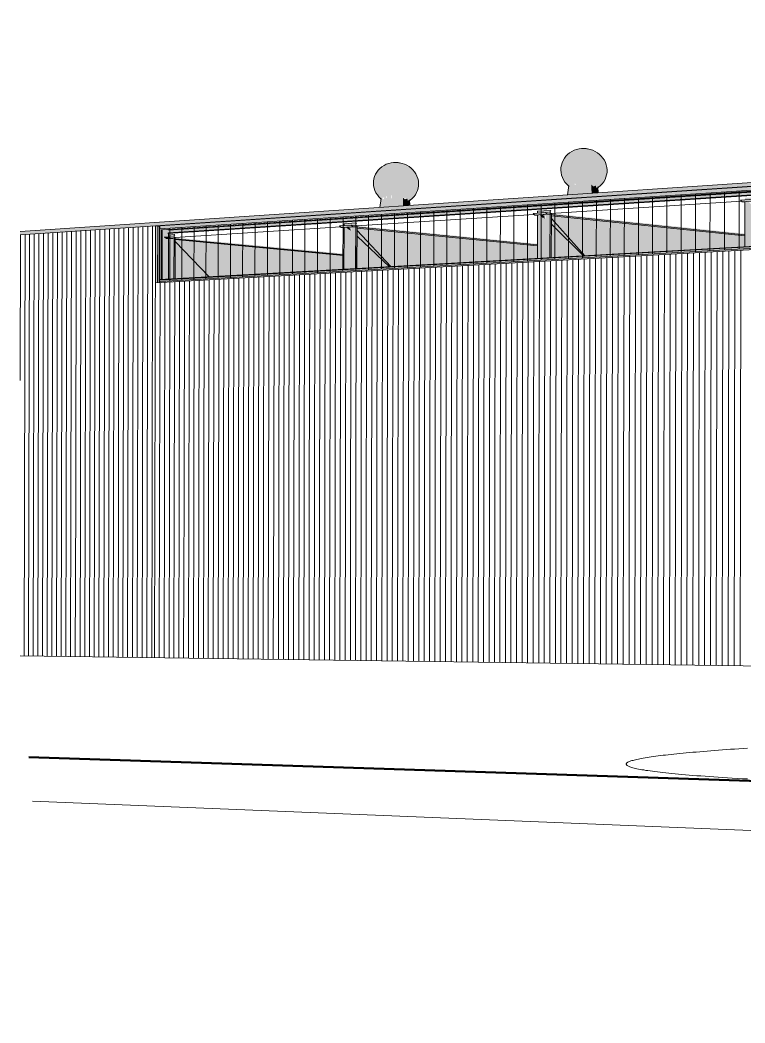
# Model space of a CAD drawing. Header units: inches. Extents: x 31156 to 31160, y -65 to 66.
# Drawn here: x 31158.0723 to 31158.2213, y -64.987 to -64.7808 of the extents above; entities that cross this region are included whole.
import ezdxf

# ---------------------------------------------------------------- set-up
doc = ezdxf.new("R2010")
doc.units = ezdxf.units.IN
doc.header["$MEASUREMENT"] = 0
doc.linetypes.add('Center 1_4_', pattern=[0.53125, 0.25, -0.09375, 0.09375, -0.09375])
doc.linetypes.add('Hidden', pattern=[0.28125, 0.1875, -0.09375])
for name, color, linetype, lineweight in [('A-CLNG', 13, 'Continuous', 13), ('A-GENM', 13, 'Continuous', 9), ('A-GLAZ-CURT', 52, 'Continuous', 9), ('A-GLAZ-CWMG', 51, 'Continuous', 9), ('A-PROP-SBCK', 71, 'Hidden', 50), ('A-ROOF', 132, 'Continuous', 13), ('A-WALL', 113, 'Continuous', 13), ('A-WALL-PATT', 111, 'Continuous', 13), ('EOP-PR', 4, 'Continuous', 9), ('L-SITE-WALL', 31, 'Continuous', 13), ('PROP', 3, 'Center 1_4_', 9), ('S-BEAM', 12, 'Continuous', 9), ('S-COLS', 52, 'Continuous', 9)]:
    doc.layers.add(name, color=color, linetype=linetype, lineweight=lineweight)

# ---------------------------------------------------------------- blocks, each defined once
blk = doc.blocks.new('FP_62-Looking South East')
at = {"layer": 'A-WALL-PATT', "lineweight": 9}
for p, q in [((-6208.7162, -64.91352), (-6208.71614, -64.87702)), ((-6208.71499, -64.91353), (-6208.71492, -64.877)), ((-6208.71376, -64.91355), (-6208.7137, -64.87698)), ((-6208.71254, -64.91357), (-6208.71248, -64.87696)), ((-6208.83196, -64.91195), (-6208.83189, -64.87889)), ((-6208.83096, -64.91196), (-6208.83089, -64.87888)), ((-6208.82996, -64.91198), (-6208.82989, -64.87886)), ((-6208.82896, -64.91199), (-6208.82889, -64.87884)), ((-6208.82795, -64.91201), (-6208.82788, -64.87883)), ((-6208.82695, -64.91202), (-6208.82687, -64.87881)), ((-6208.82594, -64.91203), (-6208.82587, -64.8788)), ((-6208.82493, -64.91205), (-6208.82486, -64.87878)), ((-6208.82391, -64.91206), (-6208.82384, -64.87876)), ((-6208.8229, -64.91207), (-6208.82283, -64.87875)), ((-6208.82188, -64.91209), (-6208.82181, -64.87873)), ((-6208.82087, -64.9121), (-6208.8208, -64.87871)), ((-6208.81985, -64.91211), (-6208.81978, -64.8787)), ((-6208.81883, -64.91213), (-6208.81876, -64.87868)), ((-6208.8178, -64.91214), (-6208.81773, -64.87866)), ((-6208.81678, -64.91216), (-6208.81671, -64.87865)), ((-6208.81575, -64.91217), (-6208.81568, -64.87863)), ((-6208.81472, -64.91218), (-6208.81465, -64.87861)), ((-6208.81369, -64.9122), (-6208.81362, -64.8786)), ((-6208.81266, -64.91221), (-6208.81259, -64.87858)), ((-6208.81162, -64.91223), (-6208.81155, -64.87856)), ((-6208.81059, -64.91224), (-6208.81052, -64.87855)), ((-6208.80955, -64.91225), (-6208.80948, -64.87853)), ((-6208.80851, -64.91227), (-6208.80844, -64.87851)), ((-6208.80747, -64.91228), (-6208.8074, -64.8785)), ((-6208.80642, -64.9123), (-6208.80635, -64.87848)), ((-6208.80538, -64.91231), (-6208.80531, -64.87846)), ((-6208.80433, -64.91232), (-6208.80426, -64.87845)), ((-6208.80328, -64.91234), (-6208.80321, -64.87843)), ((-6208.80223, -64.91235), (-6208.80216, -64.87841)), ((-6208.80117, -64.91237), (-6208.80111, -64.87839)), ((-6208.80012, -64.91238), (-6208.80005, -64.87838)), ((-6208.79906, -64.9124), (-6208.79899, -64.87836)), ((-6208.798, -64.91241), (-6208.79793, -64.87834)), ((-6208.79694, -64.91242), (-6208.79687, -64.87833)), ((-6208.79588, -64.91244), (-6208.79581, -64.87831)), ((-6208.79481, -64.91245), (-6208.79474, -64.87829)), ((-6208.79374, -64.91247), (-6208.79368, -64.87827)), ((-6208.79267, -64.91248), (-6208.79261, -64.87826)), ((-6208.7916, -64.9125), (-6208.79154, -64.87824)), ((-6208.79053, -64.91251), (-6208.79046, -64.87822)), ((-6208.78945, -64.91253), (-6208.78939, -64.87821)), ((-6208.78838, -64.91254), (-6208.78831, -64.87819)), ((-6208.7873, -64.91256), (-6208.78723, -64.87817)), ((-6208.78622, -64.91257), (-6208.78615, -64.87815)), ((-6208.78513, -64.91258), (-6208.78507, -64.87814)), ((-6208.78405, -64.9126), (-6208.78398, -64.87812)), ((-6208.78296, -64.91261), (-6208.78289, -64.8781)), ((-6208.78187, -64.91263), (-6208.7818, -64.87808)), ((-6208.78078, -64.91264), (-6208.78071, -64.87806)), ((-6208.77969, -64.91266), (-6208.77962, -64.87805)), ((-6208.77859, -64.91267), (-6208.77852, -64.87803)), ((-6208.77749, -64.91269), (-6208.77743, -64.87801)), ((-6208.77639, -64.9127), (-6208.77633, -64.87799)), ((-6208.77529, -64.91272), (-6208.77522, -64.87798)), ((-6208.77419, -64.91273), (-6208.77412, -64.87796)), ((-6208.77308, -64.91275), (-6208.77301, -64.87794)), ((-6208.77197, -64.91276), (-6208.77191, -64.87792)), ((-6208.77086, -64.91278), (-6208.7708, -64.8779)), ((-6208.76975, -64.91279), (-6208.76968, -64.87789)), ((-6208.76864, -64.91281), (-6208.76857, -64.87787)), ((-6208.76752, -64.91282), (-6208.76745, -64.87785)), ((-6208.7664, -64.91284), (-6208.76634, -64.87783)), ((-6208.76528, -64.91285), (-6208.76521, -64.87781)), ((-6208.76416, -64.91287), (-6208.76409, -64.8778)), ((-6208.76303, -64.91288), (-6208.76297, -64.87778)), ((-6208.76191, -64.9129), (-6208.76184, -64.87776)), ((-6208.76078, -64.91291), (-6208.76071, -64.87774)), ((-6208.75964, -64.91293), (-6208.75958, -64.87772)), ((-6208.75851, -64.91294), (-6208.75845, -64.8777)), ((-6208.75737, -64.91296), (-6208.75731, -64.87769)), ((-6208.75624, -64.91298), (-6208.75617, -64.87767)), ((-6208.7551, -64.91299), (-6208.75503, -64.87765)), ((-6208.75395, -64.91301), (-6208.75389, -64.87763)), ((-6208.75281, -64.91302), (-6208.75275, -64.87761)), ((-6208.75166, -64.91304), (-6208.7516, -64.87759)), ((-6208.75051, -64.91305), (-6208.75045, -64.87758)), ((-6208.74936, -64.91307), (-6208.7493, -64.87756)), ((-6208.74821, -64.91308), (-6208.74815, -64.87754)), ((-6208.74705, -64.9131), (-6208.74699, -64.87752)), ((-6208.7459, -64.91312), (-6208.74583, -64.8775)), ((-6208.74474, -64.91313), (-6208.74467, -64.87748)), ((-6208.74357, -64.91315), (-6208.74351, -64.87746)), ((-6208.74241, -64.91316), (-6208.74235, -64.87744)), ((-6208.74124, -64.91318), (-6208.74118, -64.87743)), ((-6208.74007, -64.91319), (-6208.74001, -64.87741)), ((-6208.7389, -64.91321), (-6208.73884, -64.87739)), ((-6208.73773, -64.91323), (-6208.73766, -64.87737)), ((-6208.73655, -64.91324), (-6208.73649, -64.87735)), ((-6208.73537, -64.91326), (-6208.73531, -64.87733)), ((-6208.73419, -64.91327), (-6208.73413, -64.87731)), ((-6208.73301, -64.91329), (-6208.73295, -64.87729)), ((-6208.73182, -64.91331), (-6208.73176, -64.87727)), ((-6208.73064, -64.91332), (-6208.73057, -64.87725)), ((-6208.72945, -64.91334), (-6208.72939, -64.87724)), ((-6208.72826, -64.91335), (-6208.72819, -64.87722)), ((-6208.72706, -64.91337), (-6208.727, -64.8772)), ((-6208.72586, -64.91339), (-6208.7258, -64.87718)), ((-6208.72466, -64.9134), (-6208.7246, -64.87716)), ((-6208.72346, -64.91342), (-6208.7234, -64.87714)), ((-6208.72226, -64.91344), (-6208.7222, -64.87712)), ((-6208.72105, -64.91345), (-6208.72099, -64.8771)), ((-6208.71984, -64.91347), (-6208.71978, -64.87708)), ((-6208.71863, -64.91348), (-6208.71857, -64.87706)), ((-6208.71742, -64.9135), (-6208.71736, -64.87704))]:
    blk.add_line(p, q, dxfattribs=at)
blk = doc.blocks.new('FP_63-Looking South East')
at = {"layer": 'A-WALL-PATT', "lineweight": 9}
for p, q in [((-6208.73053, -64.82887), (-6208.73051, -64.81711)), ((-6208.7276, -64.82871), (-6208.72758, -64.81691)), ((-6208.72466, -64.82854), (-6208.72464, -64.81672)), ((-6208.7217, -64.82838), (-6208.72168, -64.81653)), ((-6208.71873, -64.82821), (-6208.71871, -64.81633)), ((-6208.71574, -64.82804), (-6208.71572, -64.81613)), ((-6208.71274, -64.82787), (-6208.71272, -64.81594)), ((-6208.76184, -64.83062), (-6208.76182, -64.81916)), ((-6208.75906, -64.83047), (-6208.75904, -64.81898)), ((-6208.75627, -64.83031), (-6208.75624, -64.8188)), ((-6208.75346, -64.83015), (-6208.75344, -64.81861)), ((-6208.75064, -64.83), (-6208.75062, -64.81843)), ((-6208.74781, -64.82984), (-6208.74779, -64.81824)), ((-6208.74496, -64.82968), (-6208.74494, -64.81805)), ((-6208.7421, -64.82952), (-6208.74208, -64.81787)), ((-6208.73923, -64.82936), (-6208.73921, -64.81768)), ((-6208.73634, -64.8292), (-6208.73632, -64.81749)), ((-6208.73344, -64.82903), (-6208.73342, -64.8173)), ((-6208.7942, -64.83244), (-6208.79418, -64.82129)), ((-6208.79157, -64.83229), (-6208.79155, -64.82112)), ((-6208.78893, -64.83214), (-6208.78891, -64.82094)), ((-6208.78628, -64.83199), (-6208.78626, -64.82077)), ((-6208.78361, -64.83184), (-6208.78359, -64.82059)), ((-6208.78094, -64.83169), (-6208.78091, -64.82042)), ((-6208.77825, -64.83154), (-6208.77822, -64.82024)), ((-6208.77554, -64.83139), (-6208.77552, -64.82006)), ((-6208.77283, -64.83124), (-6208.77281, -64.81989)), ((-6208.7701, -64.83109), (-6208.77008, -64.81971)), ((-6208.76736, -64.83093), (-6208.76734, -64.81953)), ((-6208.7646, -64.83078), (-6208.76458, -64.81934)), ((-6208.82485, -64.83415), (-6208.82482, -64.8233)), ((-6208.82236, -64.83401), (-6208.82233, -64.82314)), ((-6208.81985, -64.83387), (-6208.81983, -64.82297)), ((-6208.81734, -64.83373), (-6208.81732, -64.82281)), ((-6208.81482, -64.83359), (-6208.81479, -64.82264)), ((-6208.81228, -64.83345), (-6208.81226, -64.82248)), ((-6208.80973, -64.83331), (-6208.80971, -64.82231)), ((-6208.80717, -64.83316), (-6208.80715, -64.82214)), ((-6208.8046, -64.83302), (-6208.80458, -64.82197)), ((-6208.80202, -64.83287), (-6208.802, -64.8218)), ((-6208.79943, -64.83273), (-6208.7994, -64.82163)), ((-6208.79682, -64.83258), (-6208.7968, -64.82146)), ((-6208.8298, -64.83443), (-6208.82977, -64.82363)), ((-6208.82733, -64.83429), (-6208.8273, -64.82347))]:
    blk.add_line(p, q, dxfattribs=at)
blk = doc.blocks.new('FP_69-Looking South East')
at = {"layer": 'A-WALL-PATT', "lineweight": 9}
for p, q in [((-6208.83742, -64.87898), (-6208.8373, -64.82338)), ((-6208.83643, -64.87897), (-6208.83631, -64.82331)), ((-6208.83543, -64.87895), (-6208.83531, -64.82324)), ((-6208.83444, -64.87893), (-6208.83432, -64.82318)), ((-6208.83345, -64.87892), (-6208.83333, -64.82311)), ((-6208.86059, -64.8549), (-6208.86052, -64.82492)), ((-6208.8597, -64.87934), (-6208.85957, -64.82485)), ((-6208.85875, -64.87933), (-6208.85862, -64.82479)), ((-6208.85779, -64.87931), (-6208.85767, -64.82473)), ((-6208.85684, -64.8793), (-6208.85672, -64.82466)), ((-6208.85589, -64.87928), (-6208.85576, -64.8246)), ((-6208.85493, -64.87926), (-6208.85481, -64.82454)), ((-6208.85397, -64.87925), (-6208.85385, -64.82447)), ((-6208.85301, -64.87923), (-6208.85289, -64.82441)), ((-6208.85205, -64.87922), (-6208.85193, -64.82435)), ((-6208.85109, -64.8792), (-6208.85096, -64.82428)), ((-6208.85012, -64.87919), (-6208.85, -64.82422)), ((-6208.84915, -64.87917), (-6208.84903, -64.82415)), ((-6208.84818, -64.87916), (-6208.84806, -64.82409)), ((-6208.84721, -64.87914), (-6208.84709, -64.82403)), ((-6208.84624, -64.87912), (-6208.84612, -64.82396)), ((-6208.84527, -64.87911), (-6208.84515, -64.8239)), ((-6208.84429, -64.87909), (-6208.84417, -64.82383)), ((-6208.84332, -64.87908), (-6208.84319, -64.82377)), ((-6208.84234, -64.87906), (-6208.84222, -64.8237)), ((-6208.84136, -64.87905), (-6208.84124, -64.82364)), ((-6208.84037, -64.87903), (-6208.84025, -64.82357)), ((-6208.83939, -64.87901), (-6208.83927, -64.82351)), ((-6208.8384, -64.879), (-6208.83828, -64.82344))]:
    blk.add_line(p, q, dxfattribs=at)
blk = doc.blocks.new('FP_73-Looking South East')
at = {"layer": 'A-WALL-PATT', "lineweight": 9}
for p, q in [((-6208.73884, -64.87739), (-6208.73875, -64.82958)), ((-6208.73766, -64.87737), (-6208.73758, -64.82951)), ((-6208.73649, -64.87735), (-6208.7364, -64.82945)), ((-6208.73531, -64.87733), (-6208.73523, -64.82938)), ((-6208.73413, -64.87731), (-6208.73405, -64.82932)), ((-6208.73295, -64.87729), (-6208.73286, -64.82925)), ((-6208.73176, -64.87727), (-6208.73168, -64.82918)), ((-6208.73057, -64.87725), (-6208.73049, -64.82912)), ((-6208.72939, -64.87724), (-6208.7293, -64.82905)), ((-6208.72819, -64.87722), (-6208.72811, -64.82899)), ((-6208.727, -64.8772), (-6208.72692, -64.82892)), ((-6208.7258, -64.87718), (-6208.72572, -64.82885)), ((-6208.7246, -64.87716), (-6208.72452, -64.82878)), ((-6208.7234, -64.87714), (-6208.72332, -64.82872)), ((-6208.7222, -64.87712), (-6208.72212, -64.82865)), ((-6208.72099, -64.8771), (-6208.72091, -64.82858)), ((-6208.71978, -64.87708), (-6208.7197, -64.82852)), ((-6208.71857, -64.87706), (-6208.71849, -64.82845)), ((-6208.71736, -64.87704), (-6208.71728, -64.82838)), ((-6208.71614, -64.87702), (-6208.71606, -64.82831)), ((-6208.71492, -64.877), (-6208.71484, -64.82824)), ((-6208.7137, -64.87698), (-6208.71362, -64.82818)), ((-6208.71248, -64.87696), (-6208.7124, -64.82811)), ((-6208.77522, -64.87798), (-6208.77514, -64.83161)), ((-6208.77412, -64.87796), (-6208.77403, -64.83155)), ((-6208.77301, -64.87794), (-6208.77293, -64.83149)), ((-6208.77191, -64.87792), (-6208.77182, -64.83142)), ((-6208.7708, -64.8779), (-6208.77071, -64.83136)), ((-6208.76968, -64.87789), (-6208.7696, -64.8313)), ((-6208.76857, -64.87787), (-6208.76848, -64.83124)), ((-6208.76745, -64.87785), (-6208.76737, -64.83118)), ((-6208.76634, -64.87783), (-6208.76625, -64.83111)), ((-6208.76521, -64.87781), (-6208.76513, -64.83105)), ((-6208.76409, -64.8778), (-6208.764, -64.83099)), ((-6208.76297, -64.87778), (-6208.76288, -64.83093)), ((-6208.76184, -64.87776), (-6208.76175, -64.83086)), ((-6208.76071, -64.87774), (-6208.76062, -64.8308)), ((-6208.75958, -64.87772), (-6208.75949, -64.83074)), ((-6208.75845, -64.8777), (-6208.75836, -64.83067)), ((-6208.75731, -64.87769), (-6208.75722, -64.83061)), ((-6208.75617, -64.87767), (-6208.75609, -64.83055)), ((-6208.75503, -64.87765), (-6208.75495, -64.83048)), ((-6208.75389, -64.87763), (-6208.7538, -64.83042)), ((-6208.75275, -64.87761), (-6208.75266, -64.83036)), ((-6208.7516, -64.87759), (-6208.75151, -64.83029)), ((-6208.75045, -64.87758), (-6208.75036, -64.83023)), ((-6208.7493, -64.87756), (-6208.74921, -64.83016)), ((-6208.74815, -64.87754), (-6208.74806, -64.8301)), ((-6208.74699, -64.87752), (-6208.7469, -64.83003)), ((-6208.74583, -64.8775), (-6208.74575, -64.82997)), ((-6208.74467, -64.87748), (-6208.74459, -64.8299)), ((-6208.74351, -64.87746), (-6208.74342, -64.82984)), ((-6208.74235, -64.87744), (-6208.74226, -64.82977)), ((-6208.74118, -64.87743), (-6208.74109, -64.82971)), ((-6208.74001, -64.87741), (-6208.73992, -64.82964)), ((-6208.81259, -64.87858), (-6208.8125, -64.83369)), ((-6208.81155, -64.87856), (-6208.81146, -64.83364)), ((-6208.81052, -64.87855), (-6208.81043, -64.83358)), ((-6208.80948, -64.87853), (-6208.80939, -64.83352)), ((-6208.80844, -64.87851), (-6208.80835, -64.83346)), ((-6208.8074, -64.8785), (-6208.80731, -64.8334)), ((-6208.80635, -64.87848), (-6208.80626, -64.83335)), ((-6208.80531, -64.87846), (-6208.80522, -64.83329)), ((-6208.80426, -64.87845), (-6208.80417, -64.83323)), ((-6208.80321, -64.87843), (-6208.80312, -64.83317)), ((-6208.80216, -64.87841), (-6208.80207, -64.83311)), ((-6208.80111, -64.87839), (-6208.80101, -64.83305)), ((-6208.80005, -64.87838), (-6208.79996, -64.83299)), ((-6208.79899, -64.87836), (-6208.7989, -64.83294)), ((-6208.79793, -64.87834), (-6208.79784, -64.83288)), ((-6208.79687, -64.87833), (-6208.79678, -64.83282)), ((-6208.79581, -64.87831), (-6208.79572, -64.83276)), ((-6208.79474, -64.87829), (-6208.79465, -64.8327)), ((-6208.79368, -64.87827), (-6208.79359, -64.83264)), ((-6208.79261, -64.87826), (-6208.79252, -64.83258)), ((-6208.79154, -64.87824), (-6208.79145, -64.83252)), ((-6208.79046, -64.87822), (-6208.79037, -64.83246)), ((-6208.78939, -64.87821), (-6208.7893, -64.8324)), ((-6208.78831, -64.87819), (-6208.78822, -64.83234)), ((-6208.78723, -64.87817), (-6208.78714, -64.83228)), ((-6208.78615, -64.87815), (-6208.78606, -64.83222)), ((-6208.78507, -64.87814), (-6208.78498, -64.83216)), ((-6208.78398, -64.87812), (-6208.78389, -64.8321)), ((-6208.78289, -64.8781), (-6208.7828, -64.83204)), ((-6208.7818, -64.87808), (-6208.78171, -64.83198)), ((-6208.78071, -64.87806), (-6208.78062, -64.83192)), ((-6208.77962, -64.87805), (-6208.77953, -64.83185)), ((-6208.77852, -64.87803), (-6208.77843, -64.83179)), ((-6208.77743, -64.87801), (-6208.77734, -64.83173)), ((-6208.77633, -64.87799), (-6208.77624, -64.83167)), ((-6208.83189, -64.87889), (-6208.8318, -64.83477)), ((-6208.83089, -64.87888), (-6208.8308, -64.83472)), ((-6208.82989, -64.87886), (-6208.82979, -64.83466)), ((-6208.82889, -64.87884), (-6208.82879, -64.8346)), ((-6208.82788, -64.87883), (-6208.82779, -64.83455)), ((-6208.82687, -64.87881), (-6208.82678, -64.83449)), ((-6208.82587, -64.8788), (-6208.82577, -64.83444)), ((-6208.82486, -64.87878), (-6208.82476, -64.83438)), ((-6208.82384, -64.87876), (-6208.82375, -64.83432)), ((-6208.82283, -64.87875), (-6208.82274, -64.83427)), ((-6208.82181, -64.87873), (-6208.82172, -64.83421)), ((-6208.8208, -64.87871), (-6208.8207, -64.83415)), ((-6208.81978, -64.8787), (-6208.81968, -64.8341)), ((-6208.81876, -64.87868), (-6208.81866, -64.83404)), ((-6208.81773, -64.87866), (-6208.81764, -64.83398)), ((-6208.81671, -64.87865), (-6208.81661, -64.83392)), ((-6208.81568, -64.87863), (-6208.81559, -64.83387)), ((-6208.81465, -64.87861), (-6208.81456, -64.83381)), ((-6208.81362, -64.8786), (-6208.81353, -64.83375))]:
    blk.add_line(p, q, dxfattribs=at)
blk = doc.blocks.new('FP_74-Looking South East')
at = {"layer": 'A-WALL-PATT', "lineweight": 9}
for p, q in [((-6208.84436, -64.91178), (-6208.84429, -64.87909)), ((-6208.84339, -64.9118), (-6208.84332, -64.87908)), ((-6208.84241, -64.91181), (-6208.84234, -64.87906)), ((-6208.84143, -64.91182), (-6208.84136, -64.87905)), ((-6208.84044, -64.91184), (-6208.84037, -64.87903)), ((-6208.83946, -64.91185), (-6208.83939, -64.87901)), ((-6208.83847, -64.91186), (-6208.8384, -64.879)), ((-6208.83749, -64.91188), (-6208.83742, -64.87898)), ((-6208.8365, -64.91189), (-6208.83643, -64.87897)), ((-6208.83551, -64.9119), (-6208.83543, -64.87895)), ((-6208.83451, -64.91192), (-6208.83444, -64.87893)), ((-6208.83352, -64.91193), (-6208.83345, -64.87892)), ((-6208.85977, -64.91157), (-6208.8597, -64.87934)), ((-6208.85882, -64.91159), (-6208.85875, -64.87933)), ((-6208.85787, -64.9116), (-6208.85779, -64.87931)), ((-6208.85691, -64.91161), (-6208.85684, -64.8793)), ((-6208.85596, -64.91163), (-6208.85589, -64.87928)), ((-6208.855, -64.91164), (-6208.85493, -64.87926)), ((-6208.85404, -64.91165), (-6208.85397, -64.87925)), ((-6208.85308, -64.91167), (-6208.85301, -64.87923)), ((-6208.85212, -64.91168), (-6208.85205, -64.87922)), ((-6208.85116, -64.91169), (-6208.85109, -64.8792)), ((-6208.85019, -64.9117), (-6208.85012, -64.87919)), ((-6208.84923, -64.91172), (-6208.84915, -64.87917)), ((-6208.84826, -64.91173), (-6208.84818, -64.87916)), ((-6208.84729, -64.91174), (-6208.84721, -64.87914)), ((-6208.84631, -64.91176), (-6208.84624, -64.87912)), ((-6208.84534, -64.91177), (-6208.84527, -64.87911))]:
    blk.add_line(p, q, dxfattribs=at)

msp = doc.modelspace()

# ---------------------------------------------------------------- hatches: boundary and pattern name
at = {"layer": 'A-GENM', "lineweight": 5}
for points in [[(31158.18575, -64.81498), (31158.18575, -64.81498), (31158.1853, -64.81448), (31158.18491, -64.8139), (31158.18454, -64.81305), (31158.1844, -64.8126), (31158.18428, -64.8119), (31158.18426, -64.8112), (31158.18433, -64.81051), (31158.18451, -64.80985), (31158.18477, -64.80923), (31158.18513, -64.80866), (31158.18554, -64.80818), (31158.18604, -64.80778), (31158.18658, -64.80748), (31158.18717, -64.80728), (31158.18664, -64.8074), (31158.18596, -64.80767), (31158.18543, -64.80797), (31158.18498, -64.8083), (31158.18461, -64.80866), (31158.18428, -64.80906), (31158.18397, -64.80957), (31158.18376, -64.81), (31158.1836, -64.81051), (31158.18348, -64.81135), (31158.18349, -64.81196), (31158.18359, -64.81254), (31158.18376, -64.81305), (31158.18395, -64.81351), (31158.18445, -64.81427), (31158.18497, -64.81481), (31158.18512, -64.81491), (31158.18523, -64.81477), (31158.18551, -64.81488)], [(31158.19106, -64.81525), (31158.19135, -64.81506), (31158.192, -64.81442), (31158.19252, -64.81362), (31158.19276, -64.81301), (31158.1929, -64.81252), (31158.19295, -64.81209), (31158.19296, -64.81154), (31158.19287, -64.81086), (31158.19279, -64.81052), (31158.19255, -64.8099), (31158.19223, -64.80933), (31158.19193, -64.80894), (31158.19152, -64.8085), (31158.19101, -64.80809), (31158.19038, -64.80772), (31158.18984, -64.80748), (31158.18903, -64.80726), (31158.18856, -64.80721), (31158.1884, -64.8072), (31158.18797, -64.80719), (31158.18717, -64.80728), (31158.18658, -64.80748), (31158.18604, -64.80778), (31158.18554, -64.80818), (31158.18512, -64.80867), (31158.18477, -64.80923), (31158.18451, -64.80985), (31158.18433, -64.81051), (31158.18426, -64.8112), (31158.18428, -64.8119), (31158.1844, -64.8126), (31158.18461, -64.81327), (31158.18491, -64.8139), (31158.18533, -64.81451), (31158.18575, -64.81498), (31158.1858, -64.81468), (31158.18591, -64.81472), (31158.18628, -64.81466), (31158.18628, -64.81436), (31158.18665, -64.81456), (31158.18732, -64.81481), (31158.18794, -64.81443), (31158.18854, -64.81434), (31158.18876, -64.81445), (31158.18879, -64.8147), (31158.18904, -64.81459), (31158.1895, -64.81454), (31158.18956, -64.8148), (31158.18973, -64.8147), (31158.18976, -64.81481), (31158.18981, -64.81466), (31158.19013, -64.81502), (31158.1906, -64.81484), (31158.1906, -64.81489), (31158.19068, -64.81482), (31158.19069, -64.81525), (31158.19095, -64.81525), (31158.19096, -64.81511), (31158.19106, -64.81525)], [(31158.14652, -64.81757), (31158.14655, -64.81749), (31158.14657, -64.81751), (31158.14658, -64.81744), (31158.1468, -64.81744), (31158.1468, -64.8173), (31158.14665, -64.81714), (31158.14627, -64.81658), (31158.14596, -64.81597), (31158.14574, -64.81524), (31158.14563, -64.81465), (31158.14561, -64.81397), (31158.14569, -64.8133), (31158.14586, -64.81266), (31158.14612, -64.81206), (31158.14647, -64.81152), (31158.14689, -64.81105), (31158.14738, -64.81066), (31158.14793, -64.81036), (31158.14851, -64.81017), (31158.14801, -64.81028), (31158.14733, -64.81055), (31158.1468, -64.81085), (31158.14638, -64.81116), (31158.14603, -64.8115), (31158.1457, -64.81189), (31158.14539, -64.81239), (31158.14519, -64.81285), (31158.14499, -64.81356), (31158.14492, -64.81411), (31158.14493, -64.8147), (31158.14504, -64.81526), (31158.14521, -64.81577), (31158.14539, -64.81619), (31158.14566, -64.81663), (31158.14588, -64.81693), (31158.14647, -64.81753), (31158.14651, -64.81756)], [(31158.18483, -64.81673), (31158.18978, -64.8164), (31158.18973, -64.81463), (31158.18948, -64.81453), (31158.18904, -64.81459), (31158.18854, -64.81434), (31158.18793, -64.81443), (31158.18732, -64.81481), (31158.18665, -64.81456), (31158.18595, -64.81471), (31158.18591, -64.81472), (31158.1858, -64.81468), (31158.18576, -64.81498), (31158.18525, -64.81479), (31158.18524, -64.81488), (31158.18518, -64.81488), (31158.18515, -64.81488), (31158.18512, -64.81491), (31158.18506, -64.81525)], [(31158.18978, -64.8164), (31158.19114, -64.81631), (31158.19105, -64.81525), (31158.19088, -64.81525), (31158.19086, -64.8152), (31158.19073, -64.8153), (31158.19072, -64.81518), (31158.19069, -64.8152), (31158.19067, -64.81482), (31158.19012, -64.81501), (31158.18978, -64.81465), (31158.18973, -64.81466), (31158.18976, -64.81576)], [(31158.14624, -64.81932), (31158.15101, -64.819), (31158.15097, -64.81729), (31158.1507, -64.81719), (31158.15027, -64.81725), (31158.14977, -64.817), (31158.14918, -64.81709), (31158.1491, -64.81706), (31158.14908, -64.81715), (31158.1486, -64.81746), (31158.14794, -64.81722), (31158.14724, -64.81737), (31158.14714, -64.81733), (31158.14709, -64.81762), (31158.14663, -64.81745), (31158.14662, -64.81753), (31158.14653, -64.81753), (31158.14652, -64.81755)], [(31158.15101, -64.819), (31158.15242, -64.8189), (31158.15231, -64.81783), (31158.15228, -64.81783), (31158.15211, -64.81783), (31158.15198, -64.81794), (31158.1519, -64.81746), (31158.15136, -64.81765), (31158.15099, -64.81729), (31158.15097, -64.81731), (31158.15099, -64.81838)]]:
    msp.add_hatch(color=256, dxfattribs=at).paths.add_polyline_path(points, flags=0)
h = msp.add_hatch(color=256, dxfattribs=at)
h.paths.add_polyline_path([(31158.15196, -64.81796), (31158.15213, -64.81791), (31158.15215, -64.81779), (31158.15233, -64.81788), (31158.15234, -64.81789), (31158.15262, -64.8177), (31158.15326, -64.81708), (31158.15378, -64.81629), (31158.15399, -64.81576), (31158.15414, -64.81523), (31158.1542, -64.81467), (31158.15419, -64.81429), (31158.15414, -64.81378), (31158.15403, -64.8133), (31158.15379, -64.8127), (31158.15348, -64.81215), (31158.15299, -64.81156), (31158.15277, -64.81134), (31158.15213, -64.81085), (31158.15167, -64.81059), (31158.15113, -64.81036), (31158.15035, -64.81015), (31158.15023, -64.81013), (31158.14929, -64.81008), (31158.14851, -64.81017), (31158.14793, -64.81036), (31158.14738, -64.81066), (31158.1468, -64.81115), (31158.14647, -64.81152), (31158.14612, -64.81206), (31158.14586, -64.81266), (31158.14569, -64.8133), (31158.14561, -64.81397), (31158.14563, -64.81465), (31158.14575, -64.81532), (31158.14596, -64.81597), (31158.14627, -64.81658), (31158.14665, -64.81714), (31158.1468, -64.8173), (31158.1468, -64.8172), (31158.14724, -64.81737), (31158.14751, -64.81733), (31158.14751, -64.81698), (31158.14769, -64.81708), (31158.14768, -64.81729), (31158.14794, -64.81722), (31158.14856, -64.81744), (31158.14856, -64.81684), (31158.14871, -64.8169), (31158.14869, -64.81741), (31158.14909, -64.81715), (31158.1491, -64.81706), (31158.14918, -64.81709), (31158.14977, -64.817), (31158.15001, -64.81712), (31158.15003, -64.81735), (31158.15027, -64.81725), (31158.15074, -64.8172), (31158.15081, -64.81744), (31158.15097, -64.81735), (31158.15099, -64.81744), (31158.15104, -64.81731), (31158.15113, -64.81742), (31158.15119, -64.81724), (31158.15119, -64.81744), (31158.15149, -64.81744), (31158.15149, -64.81754), (31158.15159, -64.81744), (31158.15184, -64.81744), (31158.15184, -64.81748), (31158.1519, -64.81746), (31158.15193, -64.81783)], flags=0)
h.paths.add_polyline_path([(31158.15133, -64.81043), (31158.15098, -64.81032), (31158.15118, -64.81039)], flags=0)
h.paths.add_polyline_path([(31158.15023, -64.81014), (31158.14978, -64.8101), (31158.14975, -64.81009)], flags=0)
at = {"layer": 'A-GLAZ-CWMG', "lineweight": 5}
for points in [[(31158.10102, -64.82374), (31158.72105, -64.783), (31158.72105, -64.78199), (31158.10102, -64.8231)], [(31158.10141, -64.82394), (31158.72129, -64.78333), (31158.72129, -64.78324), (31158.10141, -64.82389)], [(31158.101, -64.83477), (31158.71945, -64.80026), (31158.71984, -64.80031), (31158.71984, -64.8004), (31158.72106, -64.80033), (31158.72106, -64.79982), (31158.101, -64.83454)], [(31158.10055, -64.8348), (31158.1009, -64.83478), (31158.10093, -64.8231), (31158.10057, -64.82313), (31158.10056, -64.83062)], [(31158.10093, -64.83416), (31158.101, -64.83416), (31158.101, -64.82388), (31158.10095, -64.82388), (31158.10093, -64.83404)], [(31158.10101, -64.83416), (31158.10144, -64.83414), (31158.10146, -64.82385), (31158.10103, -64.82388), (31158.10101, -64.83062)], [(31158.10135, -64.83414), (31158.10138, -64.83414), (31158.10136, -64.83062)]]:
    msp.add_hatch(color=256, dxfattribs=at).paths.add_polyline_path(points, flags=0)
h = msp.add_hatch(color=256, dxfattribs=at)
h.paths.add_polyline_path([(31158.71878, -64.78315), (31158.71876, -64.78315), (31158.71878, -64.78329)], flags=0)
h.paths.add_polyline_path([(31158.10147, -64.82393), (31158.72129, -64.78332), (31158.72129, -64.78208), (31158.72106, -64.7821), (31158.72105, -64.783), (31158.71878, -64.78315), (31158.71878, -64.78326), (31158.71906, -64.7833), (31158.71906, -64.78334), (31158.69959, -64.78462), (31158.69899, -64.78462), (31158.69899, -64.78466), (31158.26577, -64.81307), (31158.26527, -64.81307), (31158.26527, -64.81311), (31158.10147, -64.82385)], flags=0)
h = msp.add_hatch(color=256, dxfattribs=at)
h.paths.add_polyline_path([(31158.1009, -64.83426), (31158.10093, -64.83426), (31158.10091, -64.83259)], flags=0)
h.paths.add_polyline_path([(31158.10093, -64.82317), (31158.10095, -64.82316), (31158.10093, -64.82312)], flags=0)
h = msp.add_hatch(color=256, dxfattribs=at)
h.paths.add_polyline_path([(31158.10138, -64.83414), (31158.10146, -64.83413), (31158.10147, -64.82395), (31158.10141, -64.82395), (31158.10138, -64.834)], flags=0)
h.paths.add_polyline_path([(31158.10141, -64.82389), (31158.10147, -64.82385), (31158.10141, -64.82385)], flags=0)
at = {"layer": 'A-ROOF', "lineweight": 5}
msp.add_hatch(color=256, dxfattribs=at).paths.add_polyline_path([(31158.07226, -64.82492), (31158.72205, -64.7818), (31158.72205, -64.78077), (31158.07226, -64.82428)], flags=0)
at = {"layer": 'A-ROOF'}
h = msp.add_hatch(color=256, dxfattribs=at)
h.paths.add_polyline_path([(31158.90408, -64.82421), (31158.90962, -64.824), (31158.90325, -64.82257), (31158.90326, -64.82402), (31158.90331, -64.82404)], flags=0)
h.paths.add_polyline_path([(31158.1006, -64.82312), (31158.72243, -64.78193), (31158.72258, -64.78193), (31158.72255, -64.78191), (31158.72199, -64.7818), (31158.10008, -64.82307), (31158.1006, -64.82312)], flags=0)
h = msp.add_hatch(color=256, dxfattribs=at)
h.paths.add_polyline_path([(31158.10102, -64.82315), (31158.101, -64.82312), (31158.101, -64.82315), (31158.10102, -64.82315)], flags=0)
h.paths.add_polyline_path([(31158.72106, -64.7821), (31158.72129, -64.78207), (31158.72129, -64.78201), (31158.72106, -64.78202), (31158.72106, -64.78207)], flags=0)
at = {"layer": 'L-SITE-WALL', "lineweight": 5}
msp.add_hatch(color=256, dxfattribs=at).paths.add_polyline_path([(31158.10006, -64.83483), (31158.10055, -64.83478), (31158.10055, -64.82312), (31158.10008, -64.8231), (31158.10006, -64.83474)], flags=0)
h = msp.add_hatch(color=256, dxfattribs=at)
h.paths.add_polyline_path([(31158.10093, -64.83416), (31158.101, -64.83416), (31158.101, -64.82388), (31158.10095, -64.82388), (31158.10093, -64.834)], flags=0)
h.paths.add_polyline_path([(31158.10146, -64.83413), (31158.10276, -64.83406), (31158.10278, -64.82578), (31158.10221, -64.82573), (31158.10193, -64.82548), (31158.10167, -64.82542), (31158.10278, -64.82535), (31158.10278, -64.82461), (31158.10264, -64.82462), (31158.10278, -64.8245), (31158.10278, -64.82398), (31158.10154, -64.82394), (31158.10148, -64.82395), (31158.10146, -64.83361)], flags=0)
at = {"layer": 'S-BEAM', "lineweight": 5}
for points in [[(31158.10062, -64.82382), (31158.71874, -64.78323), (31158.71874, -64.78239), (31158.10062, -64.82328)], [(31158.10095, -64.82385), (31158.10138, -64.82379), (31158.10141, -64.82382), (31158.71876, -64.78329), (31158.71874, -64.78323), (31158.10095, -64.82382), (31158.10095, -64.82384)], [(31158.10278, -64.82452), (31158.7206, -64.78441), (31158.72059, -64.78359), (31158.10278, -64.82399), (31158.10278, -64.82403)], [(31158.1006, -64.8348), (31158.7186, -64.80031), (31158.7186, -64.79951), (31158.1006, -64.83428)], [(31158.22074, -64.81816), (31158.22349, -64.81798), (31158.22314, -64.81763), (31158.22039, -64.81781)], [(31158.1781, -64.82088), (31158.18066, -64.82072), (31158.18031, -64.82038), (31158.17775, -64.82054)], [(31158.18015, -64.82164), (31158.18015, -64.82146), (31158.17947, -64.8208), (31158.17929, -64.82081)], [(31158.22124, -64.82494), (31158.22124, -64.8247), (31158.1814, -64.82055), (31158.18141, -64.82049), (31158.18031, -64.82038), (31158.18066, -64.82072), (31158.22109, -64.82492)], [(31158.10062, -64.82328), (31158.10102, -64.82325), (31158.10102, -64.82316), (31158.10062, -64.82319)], [(31158.13831, -64.82342), (31158.14071, -64.82327), (31158.14036, -64.82294), (31158.13797, -64.8231), (31158.13808, -64.8232)], [(31158.14026, -64.82414), (31158.14026, -64.82397), (31158.13959, -64.82334), (31158.13943, -64.82335)], [(31158.1786, -64.82702), (31158.1786, -64.8268), (31158.15122, -64.82408), (31158.15122, -64.82404), (31158.15079, -64.82404), (31158.14145, -64.82311), (31158.14145, -64.82305), (31158.14036, -64.82294), (31158.14071, -64.82327), (31158.1785, -64.82701)], [(31158.10221, -64.82573), (31158.10318, -64.82567), (31158.10283, -64.82535), (31158.10186, -64.82541)], [(31158.13881, -64.82904), (31158.13881, -64.82882), (31158.10391, -64.82551), (31158.10391, -64.82545), (31158.10283, -64.82535), (31158.10318, -64.82567), (31158.13865, -64.82903)]]:
    msp.add_hatch(color=256, dxfattribs=at).paths.add_polyline_path(points, flags=0)
h = msp.add_hatch(color=256, dxfattribs=at)
h.paths.add_polyline_path([(31158.10278, -64.82397), (31158.72059, -64.78356), (31158.71977, -64.78345), (31158.10148, -64.82395), (31158.10278, -64.82395)], flags=0)
h.paths.add_polyline_path([(31158.15124, -64.82059), (31158.26527, -64.81311), (31158.26527, -64.81307), (31158.26577, -64.81307), (31158.69899, -64.78466), (31158.69899, -64.78462), (31158.69959, -64.78462), (31158.71894, -64.78333), (31158.71878, -64.7833), (31158.15124, -64.82055)], flags=0)
h = msp.add_hatch(color=256, dxfattribs=at)
h.paths.add_polyline_path([(31158.10093, -64.83426), (31158.10135, -64.83424), (31158.10135, -64.83414), (31158.10093, -64.83417)], flags=0)
h.paths.add_polyline_path([(31158.10138, -64.83424), (31158.7186, -64.79951), (31158.71871, -64.79935), (31158.10138, -64.83414)], flags=0)
h = msp.add_hatch(color=256, dxfattribs=at)
h.paths.add_polyline_path([(31158.26704, -64.82297), (31158.26704, -64.82276), (31158.22434, -64.81808), (31158.22434, -64.8183), (31158.26691, -64.82296)], flags=0)
h.paths.add_polyline_path([(31158.22142, -64.81823), (31158.22142, -64.81822), (31158.22211, -64.81817), (31158.22201, -64.81808), (31158.22074, -64.81816)], flags=0)
h.paths.add_polyline_path([(31158.22278, -64.81813), (31158.22391, -64.81803), (31158.22349, -64.81798), (31158.22221, -64.81807)], flags=0)
h = msp.add_hatch(color=256, dxfattribs=at)
h.paths.add_polyline_path([(31158.22124, -64.82513), (31158.22124, -64.82494), (31158.18151, -64.82081), (31158.18151, -64.82101), (31158.22109, -64.82512)], flags=0)
h.paths.add_polyline_path([(31158.17868, -64.82094), (31158.17938, -64.8209), (31158.17929, -64.82081), (31158.1781, -64.82088)], flags=0)
h.paths.add_polyline_path([(31158.18005, -64.82086), (31158.18107, -64.82076), (31158.18066, -64.82072), (31158.17947, -64.8208)], flags=0)
h = msp.add_hatch(color=256, dxfattribs=at)
h.paths.add_polyline_path([(31158.18813, -64.82925), (31158.22123, -64.82737), (31158.22124, -64.82513), (31158.18151, -64.82101), (31158.18151, -64.82279), (31158.1873, -64.82843)], flags=0)
h.paths.add_polyline_path([(31158.18021, -64.82152), (31158.18021, -64.82087), (31158.17947, -64.8208), (31158.17956, -64.82088)], flags=0)
h = msp.add_hatch(color=256, dxfattribs=at)
h.paths.add_polyline_path([(31158.1786, -64.8272), (31158.1786, -64.82702), (31158.14156, -64.82335), (31158.14155, -64.82354), (31158.17844, -64.82719)], flags=0)
h.paths.add_polyline_path([(31158.13889, -64.82348), (31158.13952, -64.82344), (31158.13943, -64.82335), (31158.13831, -64.82342)], flags=0)
h.paths.add_polyline_path([(31158.14017, -64.8234), (31158.14111, -64.82331), (31158.14071, -64.82327), (31158.13959, -64.82334)], flags=0)
h = msp.add_hatch(color=256, dxfattribs=at)
h.paths.add_polyline_path([(31158.14821, -64.8315), (31158.17859, -64.82977), (31158.1786, -64.8272), (31158.14155, -64.82354), (31158.14155, -64.8252), (31158.14729, -64.83063)], flags=0)
h.paths.add_polyline_path([(31158.14033, -64.82404), (31158.14033, -64.82341), (31158.13959, -64.82334), (31158.13968, -64.82342)], flags=0)
h = msp.add_hatch(color=256, dxfattribs=at)
h.paths.add_polyline_path([(31158.13881, -64.8292), (31158.13881, -64.82904), (31158.10419, -64.82576), (31158.10418, -64.82593), (31158.13865, -64.82919)], flags=0)
h.paths.add_polyline_path([(31158.10297, -64.82581), (31158.10297, -64.82573), (31158.10373, -64.82572), (31158.10297, -64.82568), (31158.10213, -64.82573)], flags=0)
h = msp.add_hatch(color=256, dxfattribs=at)
h.paths.add_polyline_path([(31158.1107, -64.83361), (31158.13881, -64.83202), (31158.1388, -64.8292), (31158.10418, -64.82593), (31158.10418, -64.82762), (31158.10793, -64.83107)], flags=0)
h.paths.add_polyline_path([(31158.10267, -64.82623), (31158.10283, -64.82623), (31158.10283, -64.8258), (31158.10213, -64.82573), (31158.10221, -64.82581)], flags=0)
at = {"layer": 'S-COLS', "lineweight": 5}
h = msp.add_hatch(color=256, dxfattribs=at)
h.paths.add_polyline_path([(31158.2213, -64.82738), (31158.22405, -64.82723), (31158.22407, -64.81805), (31158.22278, -64.81816), (31158.22278, -64.81865), (31158.22259, -64.81866), (31158.22211, -64.81817), (31158.22131, -64.81822), (31158.2213, -64.82624)], flags=0)
h.paths.add_polyline_path([(31158.22131, -64.81775), (31158.22314, -64.81763), (31158.22407, -64.81773), (31158.22407, -64.81717), (31158.22132, -64.81734), (31158.22131, -64.81763)], flags=0)
h = msp.add_hatch(color=256, dxfattribs=at)
h.paths.add_polyline_path([(31158.17866, -64.82978), (31158.18123, -64.82964), (31158.18124, -64.82078), (31158.18005, -64.82088), (31158.18005, -64.82093), (31158.18031, -64.82099), (31158.18031, -64.82162), (31158.18005, -64.82136), (31158.17987, -64.82137), (31158.17938, -64.8209), (31158.17868, -64.82094), (31158.17866, -64.82843)], flags=0)
h.paths.add_polyline_path([(31158.17868, -64.82048), (31158.18031, -64.82038), (31158.18124, -64.82047), (31158.18124, -64.81993), (31158.17868, -64.82009), (31158.17868, -64.82038)], flags=0)
h = msp.add_hatch(color=256, dxfattribs=at)
h.paths.add_polyline_path([(31158.18012, -64.8297), (31158.1803, -64.82969), (31158.18031, -64.8218), (31158.18014, -64.82163), (31158.18013, -64.82843)], flags=0)
h.paths.add_polyline_path([(31158.18014, -64.82039), (31158.18032, -64.82038), (31158.18031, -64.8203), (31158.18014, -64.82031), (31158.18014, -64.82038)], flags=0)
for points in [[(31158.18123, -64.82964), (31158.1815, -64.82962), (31158.18151, -64.82056), (31158.18124, -64.82056), (31158.18123, -64.82844)], [(31158.14127, -64.83189), (31158.14154, -64.83188), (31158.14156, -64.82312), (31158.14128, -64.82312), (31158.14127, -64.83063)], [(31158.1815, -64.82962), (31158.18842, -64.82923), (31158.18151, -64.82162), (31158.1815, -64.82843)], [(31158.14154, -64.83188), (31158.1485, -64.83148), (31158.14155, -64.82407), (31158.14154, -64.83063)], [(31158.1039, -64.834), (31158.10417, -64.83398), (31158.10419, -64.82551), (31158.10392, -64.82551), (31158.1039, -64.8324)], [(31158.10417, -64.83398), (31158.11116, -64.83359), (31158.10418, -64.82634), (31158.10417, -64.83136)]]:
    msp.add_hatch(color=256, dxfattribs=at).paths.add_polyline_path(points, flags=0)
h = msp.add_hatch(color=256, dxfattribs=at)
h.paths.add_polyline_path([(31158.13887, -64.83203), (31158.14127, -64.83189), (31158.14128, -64.82333), (31158.14017, -64.82342), (31158.14017, -64.82347), (31158.14036, -64.82351), (31158.14036, -64.82407), (31158.14017, -64.82388), (31158.14, -64.82389), (31158.13952, -64.82344), (31158.13889, -64.82348), (31158.13887, -64.83063)], flags=0)
h.paths.add_polyline_path([(31158.13889, -64.82304), (31158.14036, -64.82294), (31158.14128, -64.82303), (31158.14129, -64.8225), (31158.13889, -64.82266), (31158.13889, -64.82294)], flags=0)
h = msp.add_hatch(color=256, dxfattribs=at)
h.paths.add_polyline_path([(31158.14026, -64.83195), (31158.14042, -64.83194), (31158.14044, -64.82414), (31158.14027, -64.82398), (31158.14026, -64.83063)], flags=0)
h.paths.add_polyline_path([(31158.14044, -64.82295), (31158.14044, -64.82286), (31158.14027, -64.82288), (31158.14027, -64.82295), (31158.14036, -64.82294)], flags=0)
h = msp.add_hatch(color=256, dxfattribs=at)
h.paths.add_polyline_path([(31158.10276, -64.83406), (31158.1039, -64.834), (31158.10392, -64.82574), (31158.10375, -64.82572), (31158.10297, -64.82577), (31158.10297, -64.82651), (31158.10278, -64.82633), (31158.10277, -64.83062)], flags=0)
h.paths.add_polyline_path([(31158.10392, -64.82545), (31158.10392, -64.82491), (31158.10278, -64.82499), (31158.10278, -64.82535), (31158.10297, -64.82536), (31158.10317, -64.82538)], flags=0)
h = msp.add_hatch(color=256, dxfattribs=at)
h.paths.add_polyline_path([(31158.10297, -64.83405), (31158.10312, -64.83404), (31158.10314, -64.82666), (31158.10298, -64.82652), (31158.10297, -64.83129)], flags=0)
h.paths.add_polyline_path([(31158.10314, -64.82538), (31158.10314, -64.82526), (31158.10299, -64.82527), (31158.10299, -64.82536)], flags=0)

# ---------------------------------------------------------------- linework, layer by layer
at = {"layer": 'A-CLNG'}
for p, q in [((31158.22062, -64.81804), (31158.1814, -64.82055)), ((31158.17798, -64.82077), (31158.14145, -64.82311)), ((31158.1382, -64.82332), (31158.10408, -64.8255))]:
    msp.add_line(p, q, dxfattribs=at)
at = {"layer": 'A-GENM'}
for p, q in [((31158.18483, -64.81673), (31158.18513, -64.81479)), ((31158.19105, -64.81508), (31158.19115, -64.81631)), ((31158.14624, -64.81932), (31158.14654, -64.81744)), ((31158.15232, -64.81792), (31158.15221, -64.81799)), ((31158.15233, -64.81772), (31158.15242, -64.8189))]:
    msp.add_line(p, q, dxfattribs=at)
for points in [[(31158.18517, -64.81499, 0), (31158.18501, -64.81487, 0), (31158.18463, -64.81449, 0), (31158.1843, -64.81408, 0), (31158.18401, -64.81363, 0), (31158.18379, -64.81316, 0), (31158.18362, -64.81266, 0), (31158.18351, -64.81215, 0), (31158.18347, -64.81164, 0), (31158.18349, -64.81113, 0), (31158.18357, -64.81062, 0), (31158.18371, -64.81013, 0), (31158.18392, -64.80965, 0), (31158.18418, -64.8092, 0), (31158.18449, -64.80879, 0), (31158.18486, -64.80841, 0), (31158.18527, -64.80808, 0), (31158.18572, -64.80779, 0), (31158.1862, -64.80756, 0), (31158.1867, -64.80738, 0), (31158.18723, -64.80725, 0), (31158.18773, -64.80719, 0)], [(31158.18773, -64.80719, 0), (31158.18801, -64.80718, 0), (31158.18814, -64.80718, 0), (31158.18828, -64.80718, 0), (31158.18842, -64.80718, 0), (31158.18855, -64.80719, 0), (31158.18869, -64.80721, 0), (31158.18882, -64.80723, 0), (31158.18896, -64.80725, 0), (31158.18923, -64.8073, 0), (31158.18949, -64.80737, 0), (31158.19001, -64.80754, 0), (31158.19051, -64.80778, 0), (31158.19097, -64.80806, 0), (31158.1914, -64.80839, 0), (31158.19178, -64.80876, 0), (31158.19212, -64.80917, 0), (31158.19241, -64.80962, 0), (31158.19264, -64.81009, 0), (31158.19281, -64.81058, 0), (31158.19292, -64.81108, 0), (31158.19297, -64.8116, 0), (31158.19296, -64.81211, 0), (31158.19288, -64.81262, 0), (31158.19274, -64.81311, 0), (31158.19255, -64.81359, 0), (31158.19229, -64.81403, 0), (31158.19198, -64.81445, 0), (31158.19162, -64.81483, 0), (31158.19122, -64.81517, 0), (31158.19097, -64.81533, 0)], [(31158.14659, -64.81763, 0), (31158.14643, -64.81751, 0), (31158.14605, -64.81715, 0), (31158.14573, -64.81675, 0), (31158.14545, -64.81631, 0), (31158.14523, -64.81586, 0), (31158.14506, -64.81538, 0), (31158.14495, -64.81489, 0), (31158.14491, -64.81439, 0), (31158.14493, -64.81389, 0), (31158.14501, -64.8134, 0), (31158.14515, -64.81292, 0), (31158.14535, -64.81246, 0), (31158.1456, -64.81203, 0), (31158.14591, -64.81163, 0), (31158.14626, -64.81127, 0), (31158.14666, -64.81094, 0), (31158.1471, -64.81067, 0), (31158.14757, -64.81044, 0), (31158.14807, -64.81026, 0), (31158.14859, -64.81014, 0), (31158.14908, -64.81008, 0)], [(31158.14908, -64.81008, 0), (31158.14934, -64.81007, 0), (31158.14948, -64.81007, 0), (31158.14961, -64.81007, 0), (31158.14974, -64.81007, 0), (31158.14988, -64.81008, 0), (31158.15001, -64.8101, 0), (31158.15014, -64.81011, 0), (31158.15027, -64.81013, 0), (31158.15054, -64.81019, 0), (31158.1508, -64.81025, 0), (31158.1513, -64.81042, 0), (31158.15179, -64.81065, 0), (31158.15224, -64.81092, 0), (31158.15266, -64.81124, 0), (31158.15304, -64.8116, 0), (31158.15337, -64.812, 0), (31158.15365, -64.81243, 0), (31158.15388, -64.81288, 0), (31158.15405, -64.81336, 0), (31158.15416, -64.81384, 0), (31158.15421, -64.81434, 0), (31158.15419, -64.81484, 0), (31158.15412, -64.81533, 0), (31158.15399, -64.81581, 0), (31158.15379, -64.81626, 0), (31158.15355, -64.8167, 0), (31158.15324, -64.8171, 0), (31158.15289, -64.81747, 0), (31158.1525, -64.8178, 0), (31158.15232, -64.81792, 0)]]:
    msp.add_polyline3d(points, dxfattribs=at)
at = {"layer": 'A-GLAZ-CWMG'}
for p, q in [((31158.10102, -64.8231), (31158.72105, -64.78199)), ((31158.10102, -64.82374), (31158.72105, -64.783)), ((31158.10141, -64.82389), (31158.72129, -64.78324)), ((31158.10141, -64.82394), (31158.72129, -64.78333)), ((31158.10148, -64.82395), (31158.72129, -64.78335)), ((31158.72106, -64.79982), (31158.101, -64.83454)), ((31158.10055, -64.8348), (31158.10057, -64.82313)), ((31158.10057, -64.82313), (31158.10093, -64.8231)), ((31158.1009, -64.83478), (31158.10093, -64.8231)), ((31158.10093, -64.8231), (31158.10095, -64.8231)), ((31158.10093, -64.83475), (31158.10095, -64.8231)), ((31158.10102, -64.82374), (31158.10102, -64.8231)), ((31158.101, -64.83416), (31158.10103, -64.82388)), ((31158.10105, -64.82374), (31158.10102, -64.82374)), ((31158.10135, -64.83414), (31158.10137, -64.82385)), ((31158.10138, -64.83414), (31158.10141, -64.82385)), ((31158.10141, -64.82394), (31158.10141, -64.82389)), ((31158.10148, -64.82395), (31158.10141, -64.82394)), ((31158.10146, -64.83413), (31158.10148, -64.82395)), ((31158.101, -64.83477), (31158.101, -64.83454))]:
    msp.add_line(p, q, dxfattribs=at)
at = {"layer": 'A-PROP-SBCK', "linetype": 'Continuous'}
msp.add_line((31159.00118, -64.96272), (31158.07404, -64.9324), dxfattribs=at)
at = {"layer": 'A-ROOF'}
for p, q in [((31158.07226, -64.82428), (31158.72205, -64.78077)), ((31158.72205, -64.7818), (31158.10008, -64.82307))]:
    msp.add_line(p, q, dxfattribs=at)
at = {"layer": 'A-WALL'}
for p, q in [((31158.10102, -64.82312), (31158.10097, -64.82312)), ((31158.10094, -64.83416), (31158.10096, -64.82388))]:
    msp.add_line(p, q, dxfattribs=at)
at = {"layer": 'EOP-PR'}
msp.add_polyline3d([(31158.22185, -64.93053, 0), (31158.22095, -64.93059, 0), (31158.22007, -64.93065, 0), (31158.2192, -64.93071, 0), (31158.21834, -64.93076, 0), (31158.2175, -64.93082, 0), (31158.21667, -64.93088, 0), (31158.21586, -64.93094, 0), (31158.21506, -64.931, 0), (31158.21428, -64.93106, 0), (31158.21352, -64.93112, 0), (31158.21276, -64.93119, 0), (31158.21203, -64.93125, 0), (31158.21131, -64.93131, 0), (31158.2106, -64.93137, 0), (31158.20992, -64.93143, 0), (31158.20924, -64.93149, 0), (31158.20859, -64.93155, 0), (31158.20795, -64.93162, 0), (31158.20733, -64.93168, 0), (31158.20672, -64.93174, 0), (31158.20613, -64.9318, 0), (31158.20556, -64.93187, 0), (31158.205, -64.93193, 0), (31158.20447, -64.93199, 0), (31158.20394, -64.93206, 0), (31158.20344, -64.93212, 0), (31158.20296, -64.93218, 0), (31158.20249, -64.93225, 0), (31158.20204, -64.93231, 0), (31158.2016, -64.93238, 0), (31158.20119, -64.93244, 0), (31158.2008, -64.93251, 0), (31158.20042, -64.93257, 0), (31158.20006, -64.93264, 0), (31158.19972, -64.9327, 0), (31158.1994, -64.93277, 0), (31158.1991, -64.93283, 0), (31158.19881, -64.9329, 0), (31158.19855, -64.93296, 0), (31158.1983, -64.93303, 0), (31158.19808, -64.93309, 0), (31158.19787, -64.93316, 0), (31158.19769, -64.93322, 0), (31158.19752, -64.93329, 0), (31158.19737, -64.93336, 0), (31158.19725, -64.93342, 0), (31158.19714, -64.93349, 0), (31158.19706, -64.93355, 0), (31158.19699, -64.93362, 0), (31158.19694, -64.93369, 0), (31158.19692, -64.93375, 0), (31158.19692, -64.93382, 0), (31158.19693, -64.93388, 0), (31158.19697, -64.93395, 0), (31158.19703, -64.93402, 0), (31158.19711, -64.93408, 0), (31158.19721, -64.93415, 0), (31158.19734, -64.93422, 0), (31158.19748, -64.93428, 0), (31158.19765, -64.93435, 0), (31158.19784, -64.93442, 0), (31158.19805, -64.93448, 0), (31158.19828, -64.93455, 0), (31158.19853, -64.93461, 0), (31158.19881, -64.93468, 0), (31158.19911, -64.93475, 0), (31158.19943, -64.93481, 0), (31158.19977, -64.93488, 0), (31158.20014, -64.93495, 0), (31158.20052, -64.93501, 0), (31158.20093, -64.93508, 0), (31158.20137, -64.93514, 0), (31158.20182, -64.93521, 0), (31158.2023, -64.93527, 0), (31158.2028, -64.93534, 0), (31158.20333, -64.9354, 0), (31158.20388, -64.93547, 0), (31158.20445, -64.93553, 0), (31158.20504, -64.9356, 0), (31158.20566, -64.93566, 0), (31158.2063, -64.93573, 0), (31158.20696, -64.93579, 0), (31158.20765, -64.93586, 0), (31158.20836, -64.93592, 0), (31158.20909, -64.93599, 0), (31158.20985, -64.93605, 0), (31158.21063, -64.93611, 0), (31158.21144, -64.93618, 0), (31158.21226, -64.93624, 0), (31158.21312, -64.9363, 0), (31158.21399, -64.93636, 0), (31158.21489, -64.93643, 0), (31158.21581, -64.93649, 0), (31158.21676, -64.93655, 0), (31158.21773, -64.93661, 0), (31158.21872, -64.93667, 0), (31158.21974, -64.93674, 0), (31158.22078, -64.9368, 0), (31158.22185, -64.93686, 0)], dxfattribs=at)
at = {"layer": 'L-SITE-WALL'}
for p, q in [((31158.71944, -64.80026), (31158.10006, -64.83483)), ((31158.10008, -64.82307), (31158.07226, -64.82492)), ((31158.10008, -64.82307), (31158.09989, -64.91194)), ((31158.10054, -64.82312), (31158.10008, -64.82307)), ((31158.10278, -64.82463), (31158.10278, -64.82535)), ((31158.10278, -64.82578), (31158.10276, -64.83406)), ((31158.07226, -64.91156), (31158.55123, -64.91804))]:
    msp.add_line(p, q, dxfattribs=at)
at = {"layer": 'PROP', "linetype": 'Continuous'}
msp.add_line((31159.18794, -64.98703), (31158.07481, -64.94142), dxfattribs=at)
at = {"layer": 'S-BEAM'}
for p, q in [((31158.10276, -64.82399), (31158.7206, -64.78359)), ((31158.10264, -64.82462), (31158.7205, -64.78456)), ((31158.10266, -64.82464), (31158.72052, -64.78459)), ((31158.10276, -64.82452), (31158.7206, -64.78441)), ((31158.10093, -64.83416), (31158.71871, -64.79935)), ((31158.10093, -64.83426), (31158.7186, -64.79951)), ((31158.22314, -64.81763), (31158.22039, -64.81781)), ((31158.22074, -64.81816), (31158.22039, -64.81781)), ((31158.22074, -64.81816), (31158.22349, -64.81798)), ((31158.22131, -64.81822), (31158.22074, -64.81816)), ((31158.18031, -64.82038), (31158.17775, -64.82054)), ((31158.1781, -64.82088), (31158.17775, -64.82054)), ((31158.1781, -64.82088), (31158.18066, -64.82072)), ((31158.17865, -64.82094), (31158.1781, -64.82088)), ((31158.17947, -64.8208), (31158.17929, -64.82081)), ((31158.17984, -64.82135), (31158.17929, -64.82081)), ((31158.18002, -64.82085), (31158.17947, -64.8208)), ((31158.17947, -64.8208), (31158.18002, -64.82133)), ((31158.18122, -64.82047), (31158.18031, -64.82038)), ((31158.18031, -64.82038), (31158.18066, -64.82072)), ((31158.18066, -64.82072), (31158.18122, -64.82078)), ((31158.18141, -64.82049), (31158.18124, -64.82047)), ((31158.18124, -64.82078), (31158.22124, -64.82494)), ((31158.22124, -64.82513), (31158.18151, -64.82101)), ((31158.10095, -64.82316), (31158.10102, -64.82316)), ((31158.10095, -64.82326), (31158.10102, -64.82325)), ((31158.14036, -64.82294), (31158.13797, -64.8231)), ((31158.13831, -64.82342), (31158.13797, -64.8231)), ((31158.13831, -64.82342), (31158.14071, -64.82327)), ((31158.13959, -64.82334), (31158.13943, -64.82335)), ((31158.13998, -64.82387), (31158.13943, -64.82335)), ((31158.14014, -64.8234), (31158.13959, -64.82334)), ((31158.13959, -64.82334), (31158.14014, -64.82386)), ((31158.14126, -64.82303), (31158.14036, -64.82294)), ((31158.14036, -64.82294), (31158.14071, -64.82327)), ((31158.14071, -64.82327), (31158.14126, -64.82333)), ((31158.14145, -64.82305), (31158.14128, -64.82303)), ((31158.14128, -64.82333), (31158.1786, -64.82702)), ((31158.18151, -64.82278), (31158.18813, -64.82925)), ((31158.10283, -64.82535), (31158.10186, -64.82541)), ((31158.10372, -64.82543), (31158.10283, -64.82535)), ((31158.10283, -64.82535), (31158.10318, -64.82567)), ((31158.13886, -64.82348), (31158.13831, -64.82342)), ((31158.1786, -64.8272), (31158.14155, -64.82354)), ((31158.14155, -64.82519), (31158.14821, -64.8315)), ((31158.10221, -64.82573), (31158.10318, -64.82567)), ((31158.10318, -64.82567), (31158.10372, -64.82572)), ((31158.1388, -64.8292), (31158.10418, -64.82593)), ((31158.10419, -64.82576), (31158.13881, -64.82904))]:
    msp.add_line(p, q, dxfattribs=at)
at = {"layer": 'S-COLS'}
for p, q in [((31158.22131, -64.81822), (31158.2213, -64.82738)), ((31158.17868, -64.82094), (31158.17866, -64.82978)), ((31158.18124, -64.81993), (31158.17868, -64.82009)), ((31158.17868, -64.82009), (31158.17868, -64.82048)), ((31158.18124, -64.81993), (31158.18123, -64.82964)), ((31158.18141, -64.82011), (31158.18124, -64.81993)), ((31158.1815, -64.82962), (31158.18151, -64.82056)), ((31158.14129, -64.8225), (31158.13889, -64.82266)), ((31158.13889, -64.82266), (31158.13889, -64.82304)), ((31158.14129, -64.8225), (31158.14127, -64.83189)), ((31158.14145, -64.82268), (31158.14129, -64.8225)), ((31158.14154, -64.83188), (31158.14156, -64.82312)), ((31158.18842, -64.82923), (31158.18151, -64.82162)), ((31158.10392, -64.82491), (31158.10278, -64.82499)), ((31158.10392, -64.82491), (31158.1039, -64.834)), ((31158.10408, -64.82508), (31158.10392, -64.82491)), ((31158.13889, -64.82348), (31158.13887, -64.83203)), ((31158.1485, -64.83148), (31158.14155, -64.82405)), ((31158.10417, -64.83398), (31158.10419, -64.82551)), ((31158.11116, -64.83359), (31158.10418, -64.82634))]:
    msp.add_line(p, q, dxfattribs=at)

# ---------------------------------------------------------------- block references
at = {"layer": 'A-GLAZ-CURT'}
msp.add_blockref('FP_63-Looking South East', (37366.93285, 0), dxfattribs=at)
at = {"layer": 'L-SITE-WALL', "lineweight": 9}
for name in ['FP_73-Looking South East', 'FP_69-Looking South East', 'FP_62-Looking South East', 'FP_74-Looking South East']:
    msp.add_blockref(name, (37366.93285, 0), dxfattribs=at)

doc.saveas('drawing.dxf')
